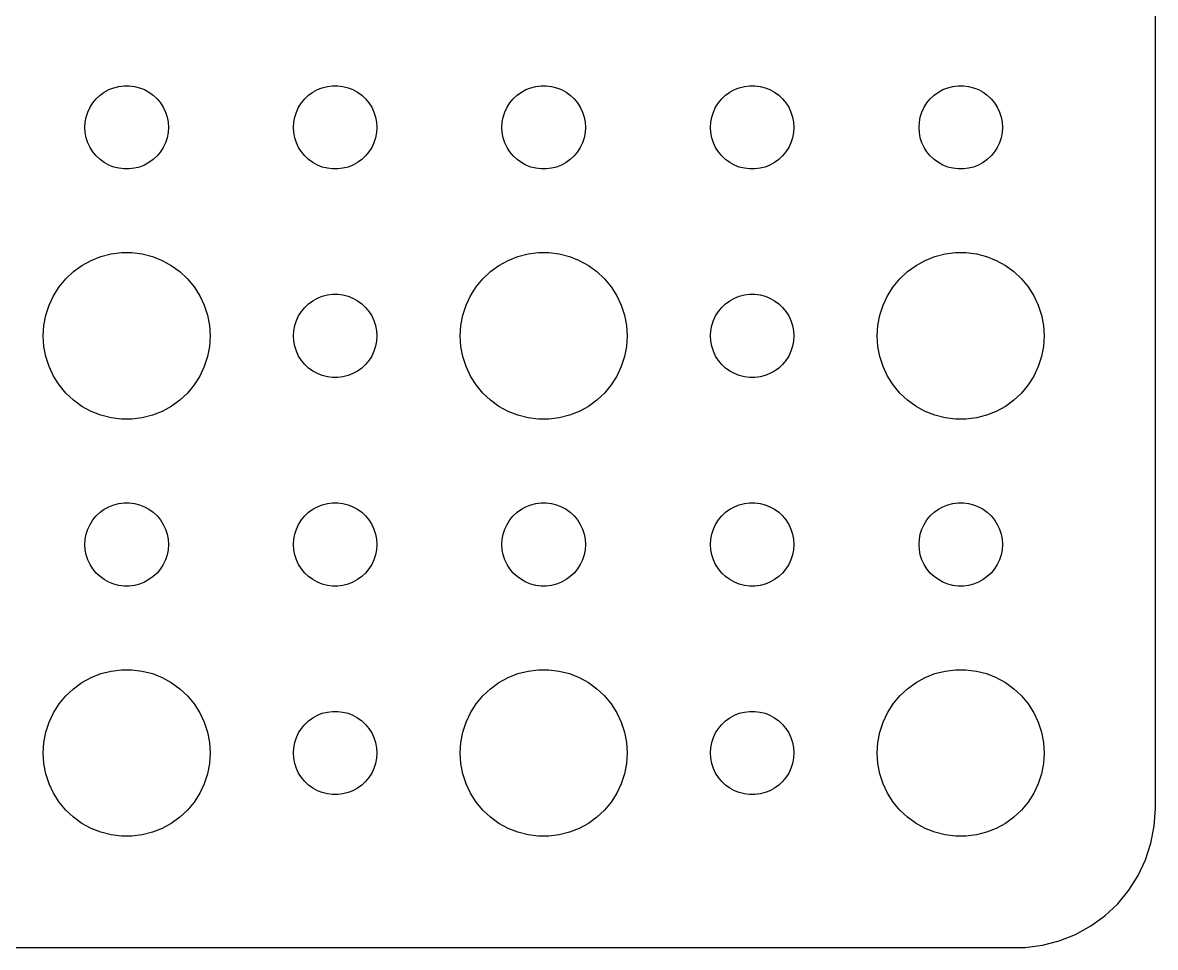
# Model space of a CAD drawing. Header units: metres. Extents: x -37 to 37, y 383 to 793.
# Drawn here: x -3.74 to 37, y 551.01 to 584.27 of the extents above; entities that cross this region are included whole.
import ezdxf

# ---------------------------------------------------------------- set-up
doc = ezdxf.new("R2010")
doc.units = ezdxf.units.M

msp = doc.modelspace()

# ---------------------------------------------------------------- linework, layer by layer
for p, q in [((37, 556), (37, 620)), ((-0.80373, 581.766), (-0.63866, 581.857)), ((-0.63866, 581.857), (-0.46352, 581.927)), ((-0.46352, 581.927), (-0.28107, 581.973)), ((-0.28107, 581.973), (-0.09418, 581.997)), ((-0.09418, 581.997), (0.09418, 581.997)), ((0.09418, 581.997), (0.28107, 581.973)), ((0.28107, 581.973), (0.46352, 581.927)), ((0.46352, 581.927), (0.63866, 581.857)), ((0.63866, 581.857), (0.80373, 581.766)), ((6.69626, 581.766), (6.86133, 581.857)), ((6.86133, 581.857), (7.03647, 581.927)), ((7.03647, 581.927), (7.21892, 581.973)), ((7.21892, 581.973), (7.40581, 581.997)), ((7.40581, 581.997), (7.59418, 581.997)), ((7.59418, 581.997), (7.78107, 581.973)), ((7.78107, 581.973), (7.96352, 581.927)), ((7.96352, 581.927), (8.13866, 581.857)), ((8.13866, 581.857), (8.30373, 581.766)), ((14.1963, 581.766), (14.3613, 581.857)), ((14.3613, 581.857), (14.5365, 581.927)), ((14.5365, 581.927), (14.7189, 581.973)), ((14.7189, 581.973), (14.9058, 581.997)), ((14.9058, 581.997), (15.0942, 581.997)), ((15.0942, 581.997), (15.2811, 581.973)), ((15.2811, 581.973), (15.4635, 581.927)), ((15.4635, 581.927), (15.6387, 581.857)), ((15.6387, 581.857), (15.8037, 581.766)), ((21.6963, 581.766), (21.8613, 581.857)), ((21.8613, 581.857), (22.0365, 581.927)), ((22.0365, 581.927), (22.2189, 581.973)), ((22.2189, 581.973), (22.4058, 581.997)), ((22.4058, 581.997), (22.5942, 581.997)), ((22.5942, 581.997), (22.7811, 581.973)), ((22.7811, 581.973), (22.9635, 581.927)), ((22.9635, 581.927), (23.1387, 581.857)), ((23.1387, 581.857), (23.3037, 581.766)), ((29.1963, 581.766), (29.3613, 581.857)), ((29.3613, 581.857), (29.5365, 581.927)), ((29.5365, 581.927), (29.7189, 581.973)), ((29.7189, 581.973), (29.9058, 581.997)), ((29.9058, 581.997), (30.0942, 581.997)), ((30.0942, 581.997), (30.2811, 581.973)), ((30.2811, 581.973), (30.4635, 581.927)), ((30.4635, 581.927), (30.6387, 581.857)), ((30.6387, 581.857), (30.8037, 581.766)), ((-1.31445, 581.223), (-1.21352, 581.382)), ((-1.21352, 581.382), (-1.09344, 581.527)), ((-1.09344, 581.527), (-0.95613, 581.656)), ((-0.95613, 581.656), (-0.80373, 581.766)), ((0.80373, 581.766), (0.95613, 581.656)), ((0.95613, 581.656), (1.09344, 581.527)), ((1.09344, 581.527), (1.21352, 581.382)), ((1.21352, 581.382), (1.31445, 581.223)), ((6.18553, 581.223), (6.28647, 581.382)), ((6.28647, 581.382), (6.40654, 581.527)), ((6.40654, 581.527), (6.54385, 581.656)), ((6.54385, 581.656), (6.69626, 581.766)), ((8.30373, 581.766), (8.45613, 581.656)), ((8.45613, 581.656), (8.59344, 581.527)), ((8.59344, 581.527), (8.71352, 581.382)), ((8.71352, 581.382), (8.81445, 581.223)), ((13.6855, 581.223), (13.7865, 581.382)), ((13.7865, 581.382), (13.9065, 581.527)), ((13.9065, 581.527), (14.0439, 581.656)), ((14.0439, 581.656), (14.1963, 581.766)), ((15.8037, 581.766), (15.9561, 581.656)), ((15.9561, 581.656), (16.0934, 581.527)), ((16.0934, 581.527), (16.2135, 581.382)), ((16.2135, 581.382), (16.3145, 581.223)), ((21.1855, 581.223), (21.2865, 581.382)), ((21.2865, 581.382), (21.4065, 581.527)), ((21.4065, 581.527), (21.5439, 581.656)), ((21.5439, 581.656), (21.6963, 581.766)), ((23.3037, 581.766), (23.4561, 581.656)), ((23.4561, 581.656), (23.5934, 581.527)), ((23.5934, 581.527), (23.7135, 581.382)), ((23.7135, 581.382), (23.8145, 581.223)), ((28.6855, 581.223), (28.7865, 581.382)), ((28.7865, 581.382), (28.9065, 581.527)), ((28.9065, 581.527), (29.0439, 581.656)), ((29.0439, 581.656), (29.1963, 581.766)), ((30.8037, 581.766), (30.9561, 581.656)), ((30.9561, 581.656), (31.0934, 581.527)), ((31.0934, 581.527), (31.2135, 581.382)), ((31.2135, 581.382), (31.3145, 581.223)), ((-1.45287, 580.873), (-1.39465, 581.052)), ((-1.39465, 581.052), (-1.31445, 581.223)), ((1.31445, 581.223), (1.39465, 581.052)), ((1.39465, 581.052), (1.45287, 580.873)), ((6.04712, 580.873), (6.10533, 581.052)), ((6.10533, 581.052), (6.18553, 581.223)), ((8.81445, 581.223), (8.89465, 581.052)), ((8.89465, 581.052), (8.95287, 580.873)), ((13.5471, 580.873), (13.6053, 581.052)), ((13.6053, 581.052), (13.6855, 581.223)), ((16.3145, 581.223), (16.3947, 581.052)), ((16.3947, 581.052), (16.4529, 580.873)), ((21.0471, 580.873), (21.1053, 581.052)), ((21.1053, 581.052), (21.1855, 581.223)), ((23.8145, 581.223), (23.8947, 581.052)), ((23.8947, 581.052), (23.9529, 580.873)), ((28.5471, 580.873), (28.6053, 581.052)), ((28.6053, 581.052), (28.6855, 581.223)), ((31.3145, 581.223), (31.3947, 581.052)), ((31.3947, 581.052), (31.4529, 580.873)), ((-1.5, 580.5), (-1.48816, 580.688)), ((-1.48816, 580.688), (-1.45287, 580.873)), ((1.45287, 580.873), (1.48816, 580.688)), ((1.48816, 580.688), (1.5, 580.5)), ((6, 580.5), (6.01183, 580.688)), ((6.01183, 580.688), (6.04712, 580.873)), ((8.95287, 580.873), (8.98816, 580.688)), ((8.98816, 580.688), (9, 580.5)), ((13.5, 580.5), (13.5118, 580.688)), ((13.5118, 580.688), (13.5471, 580.873)), ((16.4529, 580.873), (16.4882, 580.688)), ((16.4882, 580.688), (16.5, 580.5)), ((21, 580.5), (21.0118, 580.688)), ((21.0118, 580.688), (21.0471, 580.873)), ((23.9529, 580.873), (23.9882, 580.688)), ((23.9882, 580.688), (24, 580.5)), ((28.5, 580.5), (28.5118, 580.688)), ((28.5118, 580.688), (28.5471, 580.873)), ((31.4529, 580.873), (31.4882, 580.688)), ((31.4882, 580.688), (31.5, 580.5)), ((-1.48816, 580.312), (-1.5, 580.5)), ((-1.45287, 580.127), (-1.48816, 580.312)), ((1.48816, 580.312), (1.45287, 580.127)), ((1.5, 580.5), (1.48816, 580.312)), ((6.01183, 580.312), (6, 580.5)), ((6.04712, 580.127), (6.01183, 580.312)), ((8.98816, 580.312), (8.95287, 580.127)), ((9, 580.5), (8.98816, 580.312)), ((13.5118, 580.312), (13.5, 580.5)), ((13.5471, 580.127), (13.5118, 580.312)), ((16.4882, 580.312), (16.4529, 580.127)), ((16.5, 580.5), (16.4882, 580.312)), ((21.0118, 580.312), (21, 580.5)), ((21.0471, 580.127), (21.0118, 580.312)), ((23.9882, 580.312), (23.9529, 580.127)), ((24, 580.5), (23.9882, 580.312)), ((28.5118, 580.312), (28.5, 580.5)), ((28.5471, 580.127), (28.5118, 580.312)), ((31.4882, 580.312), (31.4529, 580.127)), ((31.5, 580.5), (31.4882, 580.312)), ((-1.39465, 579.948), (-1.45287, 580.127)), ((-1.31445, 579.777), (-1.39465, 579.948)), ((-1.21352, 579.618), (-1.31445, 579.777)), ((1.31445, 579.777), (1.21352, 579.618)), ((1.39465, 579.948), (1.31445, 579.777)), ((1.45287, 580.127), (1.39465, 579.948)), ((6.10533, 579.948), (6.04712, 580.127)), ((6.18553, 579.777), (6.10533, 579.948)), ((6.28647, 579.618), (6.18553, 579.777)), ((8.81445, 579.777), (8.71352, 579.618)), ((8.89465, 579.948), (8.81445, 579.777)), ((8.95287, 580.127), (8.89465, 579.948)), ((13.6053, 579.948), (13.5471, 580.127)), ((13.6855, 579.777), (13.6053, 579.948)), ((13.7865, 579.618), (13.6855, 579.777)), ((16.3145, 579.777), (16.2135, 579.618)), ((16.3947, 579.948), (16.3145, 579.777)), ((16.4529, 580.127), (16.3947, 579.948)), ((21.1053, 579.948), (21.0471, 580.127)), ((21.1855, 579.777), (21.1053, 579.948)), ((21.2865, 579.618), (21.1855, 579.777)), ((23.8145, 579.777), (23.7135, 579.618)), ((23.8947, 579.948), (23.8145, 579.777)), ((23.9529, 580.127), (23.8947, 579.948)), ((28.6053, 579.948), (28.5471, 580.127)), ((28.6855, 579.777), (28.6053, 579.948)), ((28.7865, 579.618), (28.6855, 579.777)), ((31.3145, 579.777), (31.2135, 579.618)), ((31.3947, 579.948), (31.3145, 579.777)), ((31.4529, 580.127), (31.3947, 579.948)), ((-1.09344, 579.473), (-1.21352, 579.618)), ((-0.95613, 579.344), (-1.09344, 579.473)), ((-0.80373, 579.234), (-0.95613, 579.344)), ((0.95613, 579.344), (0.80373, 579.234)), ((1.09344, 579.473), (0.95613, 579.344)), ((1.21352, 579.618), (1.09344, 579.473)), ((6.40654, 579.473), (6.28647, 579.618)), ((6.54385, 579.344), (6.40654, 579.473)), ((6.69626, 579.234), (6.54385, 579.344)), ((8.45613, 579.344), (8.30373, 579.234)), ((8.59344, 579.473), (8.45613, 579.344)), ((8.71352, 579.618), (8.59344, 579.473)), ((13.9065, 579.473), (13.7865, 579.618)), ((14.0439, 579.344), (13.9065, 579.473)), ((14.1963, 579.234), (14.0439, 579.344)), ((15.9561, 579.344), (15.8037, 579.234)), ((16.0934, 579.473), (15.9561, 579.344)), ((16.2135, 579.618), (16.0934, 579.473)), ((21.4065, 579.473), (21.2865, 579.618)), ((21.5439, 579.344), (21.4065, 579.473)), ((21.6963, 579.234), (21.5439, 579.344)), ((23.4561, 579.344), (23.3037, 579.234)), ((23.5934, 579.473), (23.4561, 579.344)), ((23.7135, 579.618), (23.5934, 579.473)), ((28.9065, 579.473), (28.7865, 579.618)), ((29.0439, 579.344), (28.9065, 579.473)), ((29.1963, 579.234), (29.0439, 579.344)), ((30.9561, 579.344), (30.8037, 579.234)), ((31.0934, 579.473), (30.9561, 579.344)), ((31.2135, 579.618), (31.0934, 579.473)), ((-0.63866, 579.143), (-0.80373, 579.234)), ((-0.46352, 579.073), (-0.63866, 579.143)), ((-0.28107, 579.027), (-0.46352, 579.073)), ((-0.09418, 579.003), (-0.28107, 579.027)), ((0.09418, 579.003), (-0.09418, 579.003)), ((0.28107, 579.027), (0.09418, 579.003)), ((0.46352, 579.073), (0.28107, 579.027)), ((0.63866, 579.143), (0.46352, 579.073)), ((0.80373, 579.234), (0.63866, 579.143)), ((6.86133, 579.143), (6.69626, 579.234)), ((7.03647, 579.073), (6.86133, 579.143)), ((7.21892, 579.027), (7.03647, 579.073)), ((7.40581, 579.003), (7.21892, 579.027)), ((7.59418, 579.003), (7.40581, 579.003)), ((7.78107, 579.027), (7.59418, 579.003)), ((7.96352, 579.073), (7.78107, 579.027)), ((8.13866, 579.143), (7.96352, 579.073)), ((8.30373, 579.234), (8.13866, 579.143)), ((14.3613, 579.143), (14.1963, 579.234)), ((14.5365, 579.073), (14.3613, 579.143)), ((14.7189, 579.027), (14.5365, 579.073)), ((14.9058, 579.003), (14.7189, 579.027)), ((15.0942, 579.003), (14.9058, 579.003)), ((15.2811, 579.027), (15.0942, 579.003)), ((15.4635, 579.073), (15.2811, 579.027)), ((15.6387, 579.143), (15.4635, 579.073)), ((15.8037, 579.234), (15.6387, 579.143)), ((21.8613, 579.143), (21.6963, 579.234)), ((22.0365, 579.073), (21.8613, 579.143)), ((22.2189, 579.027), (22.0365, 579.073)), ((22.4058, 579.003), (22.2189, 579.027)), ((22.5942, 579.003), (22.4058, 579.003)), ((22.7811, 579.027), (22.5942, 579.003)), ((22.9635, 579.073), (22.7811, 579.027)), ((23.1387, 579.143), (22.9635, 579.073)), ((23.3037, 579.234), (23.1387, 579.143)), ((29.3613, 579.143), (29.1963, 579.234)), ((29.5365, 579.073), (29.3613, 579.143)), ((29.7189, 579.027), (29.5365, 579.073)), ((29.9058, 579.003), (29.7189, 579.027)), ((30.0942, 579.003), (29.9058, 579.003)), ((30.2811, 579.027), (30.0942, 579.003)), ((30.4635, 579.073), (30.2811, 579.027)), ((30.6387, 579.143), (30.4635, 579.073)), ((30.8037, 579.234), (30.6387, 579.143)), ((-1.60747, 575.533), (-1.27733, 575.714)), ((-1.27733, 575.714), (-0.92705, 575.853)), ((-0.92705, 575.853), (-0.56213, 575.947)), ((-0.56213, 575.947), (-0.18837, 575.994)), ((-0.18837, 575.994), (0.18837, 575.994)), ((0.18837, 575.994), (0.56213, 575.947)), ((0.56213, 575.947), (0.92705, 575.853)), ((0.92705, 575.853), (1.27733, 575.714)), ((1.27733, 575.714), (1.60747, 575.533)), ((13.3925, 575.533), (13.7227, 575.714)), ((13.7227, 575.714), (14.0729, 575.853)), ((14.0729, 575.853), (14.4379, 575.947)), ((14.4379, 575.947), (14.8116, 575.994)), ((14.8116, 575.994), (15.1884, 575.994)), ((15.1884, 575.994), (15.5621, 575.947)), ((15.5621, 575.947), (15.927, 575.853)), ((15.927, 575.853), (16.2773, 575.714)), ((16.2773, 575.714), (16.6075, 575.533)), ((28.3925, 575.533), (28.7227, 575.714)), ((28.7227, 575.714), (29.0729, 575.853)), ((29.0729, 575.853), (29.4379, 575.947)), ((29.4379, 575.947), (29.8116, 575.994)), ((29.8116, 575.994), (30.1884, 575.994)), ((30.1884, 575.994), (30.5621, 575.947)), ((30.5621, 575.947), (30.927, 575.853)), ((30.927, 575.853), (31.2773, 575.714)), ((31.2773, 575.714), (31.6075, 575.533)), ((-2.1869, 575.054), (-1.91226, 575.312)), ((-1.91226, 575.312), (-1.60747, 575.533)), ((1.60747, 575.533), (1.91226, 575.312)), ((1.91226, 575.312), (2.1869, 575.054)), ((12.8131, 575.054), (13.0877, 575.312)), ((13.0877, 575.312), (13.3925, 575.533)), ((16.6075, 575.533), (16.9123, 575.312)), ((16.9123, 575.312), (17.1869, 575.054)), ((27.8131, 575.054), (28.0877, 575.312)), ((28.0877, 575.312), (28.3925, 575.533)), ((31.6075, 575.533), (31.9123, 575.312)), ((31.9123, 575.312), (32.1869, 575.054)), ((-2.42705, 574.763), (-2.1869, 575.054)), ((2.1869, 575.054), (2.42705, 574.763)), ((12.5729, 574.763), (12.8131, 575.054)), ((17.1869, 575.054), (17.427, 574.763)), ((27.5729, 574.763), (27.8131, 575.054)), ((32.1869, 575.054), (32.427, 574.763)), ((-2.78932, 574.104), (-2.62891, 574.445)), ((-2.62891, 574.445), (-2.42705, 574.763)), ((2.42705, 574.763), (2.62891, 574.445)), ((2.62891, 574.445), (2.78932, 574.104)), ((7.03647, 574.427), (7.21892, 574.473)), ((7.21892, 574.473), (7.40581, 574.497)), ((7.40581, 574.497), (7.59418, 574.497)), ((7.59418, 574.497), (7.78107, 574.473)), ((7.78107, 574.473), (7.96352, 574.427)), ((12.2107, 574.104), (12.3711, 574.445)), ((12.3711, 574.445), (12.5729, 574.763)), ((17.427, 574.763), (17.6289, 574.445)), ((17.6289, 574.445), (17.7893, 574.104)), ((22.0365, 574.427), (22.2189, 574.473)), ((22.2189, 574.473), (22.4058, 574.497)), ((22.4058, 574.497), (22.5942, 574.497)), ((22.5942, 574.497), (22.7811, 574.473)), ((22.7811, 574.473), (22.9635, 574.427)), ((27.2107, 574.104), (27.3711, 574.445)), ((27.3711, 574.445), (27.5729, 574.763)), ((32.427, 574.763), (32.6289, 574.445)), ((32.6289, 574.445), (32.7893, 574.104)), ((-2.90575, 573.746), (-2.78932, 574.104)), ((2.78932, 574.104), (2.90575, 573.746)), ((6.28647, 573.882), (6.40654, 574.027)), ((6.40654, 574.027), (6.54385, 574.156)), ((6.54385, 574.156), (6.69626, 574.266)), ((6.69626, 574.266), (6.86133, 574.357)), ((6.86133, 574.357), (7.03647, 574.427)), ((7.96352, 574.427), (8.13866, 574.357)), ((8.13866, 574.357), (8.30373, 574.266)), ((8.30373, 574.266), (8.45613, 574.156)), ((8.45613, 574.156), (8.59344, 574.027)), ((8.59344, 574.027), (8.71352, 573.882)), ((12.0942, 573.746), (12.2107, 574.104)), ((17.7893, 574.104), (17.9057, 573.746)), ((21.2865, 573.882), (21.4065, 574.027)), ((21.4065, 574.027), (21.5439, 574.156)), ((21.5439, 574.156), (21.6963, 574.266)), ((21.6963, 574.266), (21.8613, 574.357)), ((21.8613, 574.357), (22.0365, 574.427)), ((22.9635, 574.427), (23.1387, 574.357)), ((23.1387, 574.357), (23.3037, 574.266)), ((23.3037, 574.266), (23.4561, 574.156)), ((23.4561, 574.156), (23.5934, 574.027)), ((23.5934, 574.027), (23.7135, 573.882)), ((27.0942, 573.746), (27.2107, 574.104)), ((32.7893, 574.104), (32.9057, 573.746)), ((-2.97633, 573.376), (-2.90575, 573.746)), ((2.90575, 573.746), (2.97633, 573.376)), ((6.10533, 573.552), (6.18553, 573.723)), ((6.18553, 573.723), (6.28647, 573.882)), ((8.71352, 573.882), (8.81445, 573.723)), ((8.81445, 573.723), (8.89465, 573.552)), ((12.0237, 573.376), (12.0942, 573.746)), ((17.9057, 573.746), (17.9763, 573.376)), ((21.1053, 573.552), (21.1855, 573.723)), ((21.1855, 573.723), (21.2865, 573.882)), ((23.7135, 573.882), (23.8145, 573.723)), ((23.8145, 573.723), (23.8947, 573.552)), ((27.0237, 573.376), (27.0942, 573.746)), ((32.9057, 573.746), (32.9763, 573.376)), ((-3, 573), (-2.97633, 573.376)), ((2.97633, 573.376), (3, 573)), ((6.01183, 573.188), (6.04712, 573.373)), ((6.04712, 573.373), (6.10533, 573.552)), ((8.89465, 573.552), (8.95287, 573.373)), ((8.95287, 573.373), (8.98816, 573.188)), ((12, 573), (12.0237, 573.376)), ((17.9763, 573.376), (18, 573)), ((21.0118, 573.188), (21.0471, 573.373)), ((21.0471, 573.373), (21.1053, 573.552)), ((23.8947, 573.552), (23.9529, 573.373)), ((23.9529, 573.373), (23.9882, 573.188)), ((27, 573), (27.0237, 573.376)), ((32.9763, 573.376), (33, 573)), ((-2.97633, 572.624), (-3, 573)), ((3, 573), (2.97633, 572.624)), ((6, 573), (6.01183, 573.188)), ((6.01183, 572.812), (6, 573)), ((6.04712, 572.627), (6.01183, 572.812)), ((8.98816, 572.812), (8.95287, 572.627)), ((8.98816, 573.188), (9, 573)), ((9, 573), (8.98816, 572.812)), ((12.0237, 572.624), (12, 573)), ((18, 573), (17.9763, 572.624)), ((21, 573), (21.0118, 573.188)), ((21.0118, 572.812), (21, 573)), ((21.0471, 572.627), (21.0118, 572.812)), ((23.9882, 572.812), (23.9529, 572.627)), ((23.9882, 573.188), (24, 573)), ((24, 573), (23.9882, 572.812)), ((27.0237, 572.624), (27, 573)), ((33, 573), (32.9763, 572.624)), ((-2.90575, 572.254), (-2.97633, 572.624)), ((2.97633, 572.624), (2.90575, 572.254)), ((6.10533, 572.448), (6.04712, 572.627)), ((6.18553, 572.277), (6.10533, 572.448)), ((8.89465, 572.448), (8.81445, 572.277)), ((8.95287, 572.627), (8.89465, 572.448)), ((12.0942, 572.254), (12.0237, 572.624)), ((17.9763, 572.624), (17.9057, 572.254)), ((21.1053, 572.448), (21.0471, 572.627)), ((21.1855, 572.277), (21.1053, 572.448)), ((23.8947, 572.448), (23.8145, 572.277)), ((23.9529, 572.627), (23.8947, 572.448)), ((27.0942, 572.254), (27.0237, 572.624)), ((32.9763, 572.624), (32.9057, 572.254)), ((-2.78932, 571.896), (-2.90575, 572.254)), ((2.90575, 572.254), (2.78932, 571.896)), ((6.28647, 572.118), (6.18553, 572.277)), ((6.40654, 571.973), (6.28647, 572.118)), ((8.71352, 572.118), (8.59344, 571.973)), ((8.81445, 572.277), (8.71352, 572.118)), ((12.2107, 571.896), (12.0942, 572.254)), ((17.9057, 572.254), (17.7893, 571.896)), ((21.2865, 572.118), (21.1855, 572.277)), ((21.4065, 571.973), (21.2865, 572.118)), ((23.7135, 572.118), (23.5934, 571.973)), ((23.8145, 572.277), (23.7135, 572.118)), ((27.2107, 571.896), (27.0942, 572.254)), ((32.9057, 572.254), (32.7893, 571.896)), ((-2.62891, 571.555), (-2.78932, 571.896)), ((2.78932, 571.896), (2.62891, 571.555)), ((6.54385, 571.844), (6.40654, 571.973)), ((6.69626, 571.734), (6.54385, 571.844)), ((6.86133, 571.643), (6.69626, 571.734)), ((7.03647, 571.573), (6.86133, 571.643)), ((8.13866, 571.643), (7.96352, 571.573)), ((8.30373, 571.734), (8.13866, 571.643)), ((8.45613, 571.844), (8.30373, 571.734)), ((8.59344, 571.973), (8.45613, 571.844)), ((12.3711, 571.555), (12.2107, 571.896)), ((17.7893, 571.896), (17.6289, 571.555)), ((21.5439, 571.844), (21.4065, 571.973)), ((21.6963, 571.734), (21.5439, 571.844)), ((21.8613, 571.643), (21.6963, 571.734)), ((22.0365, 571.573), (21.8613, 571.643)), ((23.1387, 571.643), (22.9635, 571.573)), ((23.3037, 571.734), (23.1387, 571.643)), ((23.4561, 571.844), (23.3037, 571.734)), ((23.5934, 571.973), (23.4561, 571.844)), ((27.3711, 571.555), (27.2107, 571.896)), ((32.7893, 571.896), (32.6289, 571.555)), ((-2.42705, 571.237), (-2.62891, 571.555)), ((-2.1869, 570.946), (-2.42705, 571.237)), ((2.42705, 571.237), (2.1869, 570.946)), ((2.62891, 571.555), (2.42705, 571.237)), ((7.21892, 571.527), (7.03647, 571.573)), ((7.40581, 571.503), (7.21892, 571.527)), ((7.59418, 571.503), (7.40581, 571.503)), ((7.78107, 571.527), (7.59418, 571.503)), ((7.96352, 571.573), (7.78107, 571.527)), ((12.5729, 571.237), (12.3711, 571.555)), ((12.8131, 570.946), (12.5729, 571.237)), ((17.427, 571.237), (17.1869, 570.946)), ((17.6289, 571.555), (17.427, 571.237)), ((22.2189, 571.527), (22.0365, 571.573)), ((22.4058, 571.503), (22.2189, 571.527)), ((22.5942, 571.503), (22.4058, 571.503)), ((22.7811, 571.527), (22.5942, 571.503)), ((22.9635, 571.573), (22.7811, 571.527)), ((27.5729, 571.237), (27.3711, 571.555)), ((27.8131, 570.946), (27.5729, 571.237)), ((32.427, 571.237), (32.1869, 570.946)), ((32.6289, 571.555), (32.427, 571.237)), ((-1.91226, 570.688), (-2.1869, 570.946)), ((2.1869, 570.946), (1.91226, 570.688)), ((13.0877, 570.688), (12.8131, 570.946)), ((17.1869, 570.946), (16.9123, 570.688)), ((28.0877, 570.688), (27.8131, 570.946)), ((32.1869, 570.946), (31.9123, 570.688)), ((-1.60747, 570.467), (-1.91226, 570.688)), ((-1.27733, 570.286), (-1.60747, 570.467)), ((1.60747, 570.467), (1.27733, 570.286)), ((1.91226, 570.688), (1.60747, 570.467)), ((13.3925, 570.467), (13.0877, 570.688)), ((13.7227, 570.286), (13.3925, 570.467)), ((16.6075, 570.467), (16.2773, 570.286)), ((16.9123, 570.688), (16.6075, 570.467)), ((28.3925, 570.467), (28.0877, 570.688)), ((28.7227, 570.286), (28.3925, 570.467)), ((31.6075, 570.467), (31.2773, 570.286)), ((31.9123, 570.688), (31.6075, 570.467)), ((-0.92705, 570.147), (-1.27733, 570.286)), ((-0.56213, 570.053), (-0.92705, 570.147)), ((-0.18837, 570.006), (-0.56213, 570.053)), ((0.18837, 570.006), (-0.18837, 570.006)), ((0.56213, 570.053), (0.18837, 570.006)), ((0.92705, 570.147), (0.56213, 570.053)), ((1.27733, 570.286), (0.92705, 570.147)), ((14.0729, 570.147), (13.7227, 570.286)), ((14.4379, 570.053), (14.0729, 570.147)), ((14.8116, 570.006), (14.4379, 570.053)), ((15.1884, 570.006), (14.8116, 570.006)), ((15.5621, 570.053), (15.1884, 570.006)), ((15.927, 570.147), (15.5621, 570.053)), ((16.2773, 570.286), (15.927, 570.147)), ((29.0729, 570.147), (28.7227, 570.286)), ((29.4379, 570.053), (29.0729, 570.147)), ((29.8116, 570.006), (29.4379, 570.053)), ((30.1884, 570.006), (29.8116, 570.006)), ((30.5621, 570.053), (30.1884, 570.006)), ((30.927, 570.147), (30.5621, 570.053)), ((31.2773, 570.286), (30.927, 570.147)), ((-0.95613, 566.656), (-0.80373, 566.766)), ((-0.80373, 566.766), (-0.63866, 566.857)), ((-0.63866, 566.857), (-0.46352, 566.927)), ((-0.46352, 566.927), (-0.28107, 566.973)), ((-0.28107, 566.973), (-0.09418, 566.997)), ((-0.09418, 566.997), (0.09418, 566.997)), ((0.09418, 566.997), (0.28107, 566.973)), ((0.28107, 566.973), (0.46352, 566.927)), ((0.46352, 566.927), (0.63866, 566.857)), ((0.63866, 566.857), (0.80373, 566.766)), ((0.80373, 566.766), (0.95613, 566.656)), ((6.54385, 566.656), (6.69626, 566.766)), ((6.69626, 566.766), (6.86133, 566.857)), ((6.86133, 566.857), (7.03647, 566.927)), ((7.03647, 566.927), (7.21892, 566.973)), ((7.21892, 566.973), (7.40581, 566.997)), ((7.40581, 566.997), (7.59418, 566.997)), ((7.59418, 566.997), (7.78107, 566.973)), ((7.78107, 566.973), (7.96352, 566.927)), ((7.96352, 566.927), (8.13866, 566.857)), ((8.13866, 566.857), (8.30373, 566.766)), ((8.30373, 566.766), (8.45613, 566.656)), ((14.0439, 566.656), (14.1963, 566.766)), ((14.1963, 566.766), (14.3613, 566.857)), ((14.3613, 566.857), (14.5365, 566.927)), ((14.5365, 566.927), (14.7189, 566.973)), ((14.7189, 566.973), (14.9058, 566.997)), ((14.9058, 566.997), (15.0942, 566.997)), ((15.0942, 566.997), (15.2811, 566.973)), ((15.2811, 566.973), (15.4635, 566.927)), ((15.4635, 566.927), (15.6387, 566.857)), ((15.6387, 566.857), (15.8037, 566.766)), ((15.8037, 566.766), (15.9561, 566.656)), ((21.5439, 566.656), (21.6963, 566.766)), ((21.6963, 566.766), (21.8613, 566.857)), ((21.8613, 566.857), (22.0365, 566.927)), ((22.0365, 566.927), (22.2189, 566.973)), ((22.2189, 566.973), (22.4058, 566.997)), ((22.4058, 566.997), (22.5942, 566.997)), ((22.5942, 566.997), (22.7811, 566.973)), ((22.7811, 566.973), (22.9635, 566.927)), ((22.9635, 566.927), (23.1387, 566.857)), ((23.1387, 566.857), (23.3037, 566.766)), ((23.3037, 566.766), (23.4561, 566.656)), ((29.0439, 566.656), (29.1963, 566.766)), ((29.1963, 566.766), (29.3613, 566.857)), ((29.3613, 566.857), (29.5365, 566.927)), ((29.5365, 566.927), (29.7189, 566.973)), ((29.7189, 566.973), (29.9058, 566.997)), ((29.9058, 566.997), (30.0942, 566.997)), ((30.0942, 566.997), (30.2811, 566.973)), ((30.2811, 566.973), (30.4635, 566.927)), ((30.4635, 566.927), (30.6387, 566.857)), ((30.6387, 566.857), (30.8037, 566.766)), ((30.8037, 566.766), (30.9561, 566.656)), ((-1.31445, 566.223), (-1.21352, 566.382)), ((-1.21352, 566.382), (-1.09344, 566.527)), ((-1.09344, 566.527), (-0.95613, 566.656)), ((0.95613, 566.656), (1.09344, 566.527)), ((1.09344, 566.527), (1.21352, 566.382)), ((1.21352, 566.382), (1.31445, 566.223)), ((6.18553, 566.223), (6.28647, 566.382)), ((6.28647, 566.382), (6.40654, 566.527)), ((6.40654, 566.527), (6.54385, 566.656)), ((8.45613, 566.656), (8.59344, 566.527)), ((8.59344, 566.527), (8.71352, 566.382)), ((8.71352, 566.382), (8.81445, 566.223)), ((13.6855, 566.223), (13.7865, 566.382)), ((13.7865, 566.382), (13.9065, 566.527)), ((13.9065, 566.527), (14.0439, 566.656)), ((15.9561, 566.656), (16.0934, 566.527)), ((16.0934, 566.527), (16.2135, 566.382)), ((16.2135, 566.382), (16.3145, 566.223)), ((21.1855, 566.223), (21.2865, 566.382)), ((21.2865, 566.382), (21.4065, 566.527)), ((21.4065, 566.527), (21.5439, 566.656)), ((23.4561, 566.656), (23.5934, 566.527)), ((23.5934, 566.527), (23.7135, 566.382)), ((23.7135, 566.382), (23.8145, 566.223)), ((28.6855, 566.223), (28.7865, 566.382)), ((28.7865, 566.382), (28.9065, 566.527)), ((28.9065, 566.527), (29.0439, 566.656)), ((30.9561, 566.656), (31.0934, 566.527)), ((31.0934, 566.527), (31.2135, 566.382)), ((31.2135, 566.382), (31.3145, 566.223)), ((-1.45287, 565.873), (-1.39465, 566.052)), ((-1.39465, 566.052), (-1.31445, 566.223)), ((1.31445, 566.223), (1.39465, 566.052)), ((1.39465, 566.052), (1.45287, 565.873)), ((6.04712, 565.873), (6.10533, 566.052)), ((6.10533, 566.052), (6.18553, 566.223)), ((8.81445, 566.223), (8.89465, 566.052)), ((8.89465, 566.052), (8.95287, 565.873)), ((13.5471, 565.873), (13.6053, 566.052)), ((13.6053, 566.052), (13.6855, 566.223)), ((16.3145, 566.223), (16.3947, 566.052)), ((16.3947, 566.052), (16.4529, 565.873)), ((21.0471, 565.873), (21.1053, 566.052)), ((21.1053, 566.052), (21.1855, 566.223)), ((23.8145, 566.223), (23.8947, 566.052)), ((23.8947, 566.052), (23.9529, 565.873)), ((28.5471, 565.873), (28.6053, 566.052)), ((28.6053, 566.052), (28.6855, 566.223)), ((31.3145, 566.223), (31.3947, 566.052)), ((31.3947, 566.052), (31.4529, 565.873)), ((-1.5, 565.5), (-1.48816, 565.688)), ((-1.48816, 565.312), (-1.5, 565.5)), ((-1.48816, 565.688), (-1.45287, 565.873)), ((1.45287, 565.873), (1.48816, 565.688)), ((1.48816, 565.688), (1.5, 565.5)), ((1.5, 565.5), (1.48816, 565.312)), ((6, 565.5), (6.01183, 565.688)), ((6.01183, 565.312), (6, 565.5)), ((6.01183, 565.688), (6.04712, 565.873)), ((8.95287, 565.873), (8.98816, 565.688)), ((8.98816, 565.688), (9, 565.5)), ((9, 565.5), (8.98816, 565.312)), ((13.5, 565.5), (13.5118, 565.688)), ((13.5118, 565.312), (13.5, 565.5)), ((13.5118, 565.688), (13.5471, 565.873)), ((16.4529, 565.873), (16.4882, 565.688)), ((16.4882, 565.688), (16.5, 565.5)), ((16.5, 565.5), (16.4882, 565.312)), ((21, 565.5), (21.0118, 565.688)), ((21.0118, 565.312), (21, 565.5)), ((21.0118, 565.688), (21.0471, 565.873)), ((23.9529, 565.873), (23.9882, 565.688)), ((23.9882, 565.688), (24, 565.5)), ((24, 565.5), (23.9882, 565.312)), ((28.5, 565.5), (28.5118, 565.688)), ((28.5118, 565.312), (28.5, 565.5)), ((28.5118, 565.688), (28.5471, 565.873)), ((31.4529, 565.873), (31.4882, 565.688)), ((31.4882, 565.688), (31.5, 565.5)), ((31.5, 565.5), (31.4882, 565.312)), ((-1.45287, 565.127), (-1.48816, 565.312)), ((-1.39465, 564.948), (-1.45287, 565.127)), ((1.45287, 565.127), (1.39465, 564.948)), ((1.48816, 565.312), (1.45287, 565.127)), ((6.04712, 565.127), (6.01183, 565.312)), ((6.10533, 564.948), (6.04712, 565.127)), ((8.95287, 565.127), (8.89465, 564.948)), ((8.98816, 565.312), (8.95287, 565.127)), ((13.5471, 565.127), (13.5118, 565.312)), ((13.6053, 564.948), (13.5471, 565.127)), ((16.4529, 565.127), (16.3947, 564.948)), ((16.4882, 565.312), (16.4529, 565.127)), ((21.0471, 565.127), (21.0118, 565.312)), ((21.1053, 564.948), (21.0471, 565.127)), ((23.9529, 565.127), (23.8947, 564.948)), ((23.9882, 565.312), (23.9529, 565.127)), ((28.5471, 565.127), (28.5118, 565.312)), ((28.6053, 564.948), (28.5471, 565.127)), ((31.4529, 565.127), (31.3947, 564.948)), ((31.4882, 565.312), (31.4529, 565.127)), ((-1.31445, 564.777), (-1.39465, 564.948)), ((-1.21352, 564.618), (-1.31445, 564.777)), ((1.31445, 564.777), (1.21352, 564.618)), ((1.39465, 564.948), (1.31445, 564.777)), ((6.18553, 564.777), (6.10533, 564.948)), ((6.28647, 564.618), (6.18553, 564.777)), ((8.81445, 564.777), (8.71352, 564.618)), ((8.89465, 564.948), (8.81445, 564.777)), ((13.6855, 564.777), (13.6053, 564.948)), ((13.7865, 564.618), (13.6855, 564.777)), ((16.3145, 564.777), (16.2135, 564.618)), ((16.3947, 564.948), (16.3145, 564.777)), ((21.1855, 564.777), (21.1053, 564.948)), ((21.2865, 564.618), (21.1855, 564.777)), ((23.8145, 564.777), (23.7135, 564.618)), ((23.8947, 564.948), (23.8145, 564.777)), ((28.6855, 564.777), (28.6053, 564.948)), ((28.7865, 564.618), (28.6855, 564.777)), ((31.3145, 564.777), (31.2135, 564.618)), ((31.3947, 564.948), (31.3145, 564.777)), ((-1.09344, 564.473), (-1.21352, 564.618)), ((-0.95613, 564.344), (-1.09344, 564.473)), ((-0.80373, 564.234), (-0.95613, 564.344)), ((0.95613, 564.344), (0.80373, 564.234)), ((1.09344, 564.473), (0.95613, 564.344)), ((1.21352, 564.618), (1.09344, 564.473)), ((6.40654, 564.473), (6.28647, 564.618)), ((6.54385, 564.344), (6.40654, 564.473)), ((6.69626, 564.234), (6.54385, 564.344)), ((8.45613, 564.344), (8.30373, 564.234)), ((8.59344, 564.473), (8.45613, 564.344)), ((8.71352, 564.618), (8.59344, 564.473)), ((13.9065, 564.473), (13.7865, 564.618)), ((14.0439, 564.344), (13.9065, 564.473)), ((14.1963, 564.234), (14.0439, 564.344)), ((15.9561, 564.344), (15.8037, 564.234)), ((16.0934, 564.473), (15.9561, 564.344)), ((16.2135, 564.618), (16.0934, 564.473)), ((21.4065, 564.473), (21.2865, 564.618)), ((21.5439, 564.344), (21.4065, 564.473)), ((21.6963, 564.234), (21.5439, 564.344)), ((23.4561, 564.344), (23.3037, 564.234)), ((23.5934, 564.473), (23.4561, 564.344)), ((23.7135, 564.618), (23.5934, 564.473)), ((28.9065, 564.473), (28.7865, 564.618)), ((29.0439, 564.344), (28.9065, 564.473)), ((29.1963, 564.234), (29.0439, 564.344)), ((30.9561, 564.344), (30.8037, 564.234)), ((31.0934, 564.473), (30.9561, 564.344)), ((31.2135, 564.618), (31.0934, 564.473)), ((-0.63866, 564.143), (-0.80373, 564.234)), ((-0.46352, 564.073), (-0.63866, 564.143)), ((-0.28107, 564.027), (-0.46352, 564.073)), ((-0.09418, 564.003), (-0.28107, 564.027)), ((0.09418, 564.003), (-0.09418, 564.003)), ((0.28107, 564.027), (0.09418, 564.003)), ((0.46352, 564.073), (0.28107, 564.027)), ((0.63866, 564.143), (0.46352, 564.073)), ((0.80373, 564.234), (0.63866, 564.143)), ((6.86133, 564.143), (6.69626, 564.234)), ((7.03647, 564.073), (6.86133, 564.143)), ((7.21892, 564.027), (7.03647, 564.073)), ((7.40581, 564.003), (7.21892, 564.027)), ((7.59418, 564.003), (7.40581, 564.003)), ((7.78107, 564.027), (7.59418, 564.003)), ((7.96352, 564.073), (7.78107, 564.027)), ((8.13866, 564.143), (7.96352, 564.073)), ((8.30373, 564.234), (8.13866, 564.143)), ((14.3613, 564.143), (14.1963, 564.234)), ((14.5365, 564.073), (14.3613, 564.143)), ((14.7189, 564.027), (14.5365, 564.073)), ((14.9058, 564.003), (14.7189, 564.027)), ((15.0942, 564.003), (14.9058, 564.003)), ((15.2811, 564.027), (15.0942, 564.003)), ((15.4635, 564.073), (15.2811, 564.027)), ((15.6387, 564.143), (15.4635, 564.073)), ((15.8037, 564.234), (15.6387, 564.143)), ((21.8613, 564.143), (21.6963, 564.234)), ((22.0365, 564.073), (21.8613, 564.143)), ((22.2189, 564.027), (22.0365, 564.073)), ((22.4058, 564.003), (22.2189, 564.027)), ((22.5942, 564.003), (22.4058, 564.003)), ((22.7811, 564.027), (22.5942, 564.003)), ((22.9635, 564.073), (22.7811, 564.027)), ((23.1387, 564.143), (22.9635, 564.073)), ((23.3037, 564.234), (23.1387, 564.143)), ((29.3613, 564.143), (29.1963, 564.234)), ((29.5365, 564.073), (29.3613, 564.143)), ((29.7189, 564.027), (29.5365, 564.073)), ((29.9058, 564.003), (29.7189, 564.027)), ((30.0942, 564.003), (29.9058, 564.003)), ((30.2811, 564.027), (30.0942, 564.003)), ((30.4635, 564.073), (30.2811, 564.027)), ((30.6387, 564.143), (30.4635, 564.073)), ((30.8037, 564.234), (30.6387, 564.143)), ((-0.56213, 560.947), (-0.18837, 560.994)), ((-0.18837, 560.994), (0.18837, 560.994)), ((0.18837, 560.994), (0.56213, 560.947)), ((14.4379, 560.947), (14.8116, 560.994)), ((14.8116, 560.994), (15.1884, 560.994)), ((15.1884, 560.994), (15.5621, 560.947)), ((29.4379, 560.947), (29.8116, 560.994)), ((29.8116, 560.994), (30.1884, 560.994)), ((30.1884, 560.994), (30.5621, 560.947)), ((-1.60747, 560.533), (-1.27733, 560.714)), ((-1.27733, 560.714), (-0.92705, 560.853)), ((-0.92705, 560.853), (-0.56213, 560.947)), ((0.56213, 560.947), (0.92705, 560.853)), ((0.92705, 560.853), (1.27733, 560.714)), ((1.27733, 560.714), (1.60747, 560.533)), ((13.3925, 560.533), (13.7227, 560.714)), ((13.7227, 560.714), (14.0729, 560.853)), ((14.0729, 560.853), (14.4379, 560.947)), ((15.5621, 560.947), (15.927, 560.853)), ((15.927, 560.853), (16.2773, 560.714)), ((16.2773, 560.714), (16.6075, 560.533)), ((28.3925, 560.533), (28.7227, 560.714)), ((28.7227, 560.714), (29.0729, 560.853)), ((29.0729, 560.853), (29.4379, 560.947)), ((30.5621, 560.947), (30.927, 560.853)), ((30.927, 560.853), (31.2773, 560.714)), ((31.2773, 560.714), (31.6075, 560.533)), ((-2.1869, 560.054), (-1.91226, 560.312)), ((-1.91226, 560.312), (-1.60747, 560.533)), ((1.60747, 560.533), (1.91226, 560.312)), ((1.91226, 560.312), (2.1869, 560.054)), ((12.8131, 560.054), (13.0877, 560.312)), ((13.0877, 560.312), (13.3925, 560.533)), ((16.6075, 560.533), (16.9123, 560.312)), ((16.9123, 560.312), (17.1869, 560.054)), ((27.8131, 560.054), (28.0877, 560.312)), ((28.0877, 560.312), (28.3925, 560.533)), ((31.6075, 560.533), (31.9123, 560.312)), ((31.9123, 560.312), (32.1869, 560.054)), ((-2.42705, 559.763), (-2.1869, 560.054)), ((2.1869, 560.054), (2.42705, 559.763)), ((12.5729, 559.763), (12.8131, 560.054)), ((17.1869, 560.054), (17.427, 559.763)), ((27.5729, 559.763), (27.8131, 560.054)), ((32.1869, 560.054), (32.427, 559.763)), ((-2.78932, 559.104), (-2.62891, 559.445)), ((-2.62891, 559.445), (-2.42705, 559.763)), ((2.42705, 559.763), (2.62891, 559.445)), ((2.62891, 559.445), (2.78932, 559.104)), ((6.86133, 559.357), (7.03647, 559.427)), ((7.03647, 559.427), (7.21892, 559.473)), ((7.21892, 559.473), (7.40581, 559.497)), ((7.40581, 559.497), (7.59418, 559.497)), ((7.59418, 559.497), (7.78107, 559.473)), ((7.78107, 559.473), (7.96352, 559.427)), ((7.96352, 559.427), (8.13866, 559.357)), ((12.2107, 559.104), (12.3711, 559.445)), ((12.3711, 559.445), (12.5729, 559.763)), ((17.427, 559.763), (17.6289, 559.445)), ((17.6289, 559.445), (17.7893, 559.104)), ((21.8613, 559.357), (22.0365, 559.427)), ((22.0365, 559.427), (22.2189, 559.473)), ((22.2189, 559.473), (22.4058, 559.497)), ((22.4058, 559.497), (22.5942, 559.497)), ((22.5942, 559.497), (22.7811, 559.473)), ((22.7811, 559.473), (22.9635, 559.427)), ((22.9635, 559.427), (23.1387, 559.357)), ((27.2107, 559.104), (27.3711, 559.445)), ((27.3711, 559.445), (27.5729, 559.763)), ((32.427, 559.763), (32.6289, 559.445)), ((32.6289, 559.445), (32.7893, 559.104)), ((-2.90575, 558.746), (-2.78932, 559.104)), ((2.78932, 559.104), (2.90575, 558.746)), ((6.28647, 558.882), (6.40654, 559.027)), ((6.40654, 559.027), (6.54385, 559.156)), ((6.54385, 559.156), (6.69626, 559.266)), ((6.69626, 559.266), (6.86133, 559.357)), ((8.13866, 559.357), (8.30373, 559.266)), ((8.30373, 559.266), (8.45613, 559.156)), ((8.45613, 559.156), (8.59344, 559.027)), ((8.59344, 559.027), (8.71352, 558.882)), ((12.0942, 558.746), (12.2107, 559.104)), ((17.7893, 559.104), (17.9057, 558.746)), ((21.2865, 558.882), (21.4065, 559.027)), ((21.4065, 559.027), (21.5439, 559.156)), ((21.5439, 559.156), (21.6963, 559.266)), ((21.6963, 559.266), (21.8613, 559.357)), ((23.1387, 559.357), (23.3037, 559.266)), ((23.3037, 559.266), (23.4561, 559.156)), ((23.4561, 559.156), (23.5934, 559.027)), ((23.5934, 559.027), (23.7135, 558.882)), ((27.0942, 558.746), (27.2107, 559.104)), ((32.7893, 559.104), (32.9057, 558.746)), ((-2.97633, 558.376), (-2.90575, 558.746)), ((2.90575, 558.746), (2.97633, 558.376)), ((6.04712, 558.373), (6.10533, 558.552)), ((6.10533, 558.552), (6.18553, 558.723)), ((6.18553, 558.723), (6.28647, 558.882)), ((8.71352, 558.882), (8.81445, 558.723)), ((8.81445, 558.723), (8.89465, 558.552)), ((8.89465, 558.552), (8.95287, 558.373)), ((12.0237, 558.376), (12.0942, 558.746)), ((17.9057, 558.746), (17.9763, 558.376)), ((21.0471, 558.373), (21.1053, 558.552)), ((21.1053, 558.552), (21.1855, 558.723)), ((21.1855, 558.723), (21.2865, 558.882)), ((23.7135, 558.882), (23.8145, 558.723)), ((23.8145, 558.723), (23.8947, 558.552)), ((23.8947, 558.552), (23.9529, 558.373)), ((27.0237, 558.376), (27.0942, 558.746)), ((32.9057, 558.746), (32.9763, 558.376)), ((-3, 558), (-2.97633, 558.376)), ((2.97633, 558.376), (3, 558)), ((6, 558), (6.01183, 558.188)), ((6.01183, 558.188), (6.04712, 558.373)), ((8.95287, 558.373), (8.98816, 558.188)), ((8.98816, 558.188), (9, 558)), ((12, 558), (12.0237, 558.376)), ((17.9763, 558.376), (18, 558)), ((21, 558), (21.0118, 558.188)), ((21.0118, 558.188), (21.0471, 558.373)), ((23.9529, 558.373), (23.9882, 558.188)), ((23.9882, 558.188), (24, 558)), ((27, 558), (27.0237, 558.376)), ((32.9763, 558.376), (33, 558)), ((-2.97633, 557.624), (-3, 558)), ((3, 558), (2.97633, 557.624)), ((6.01183, 557.812), (6, 558)), ((6.04712, 557.627), (6.01183, 557.812)), ((8.98816, 557.812), (8.95287, 557.627)), ((9, 558), (8.98816, 557.812)), ((12.0237, 557.624), (12, 558)), ((18, 558), (17.9763, 557.624)), ((21.0118, 557.812), (21, 558)), ((21.0471, 557.627), (21.0118, 557.812)), ((23.9882, 557.812), (23.9529, 557.627)), ((24, 558), (23.9882, 557.812)), ((27.0237, 557.624), (27, 558)), ((33, 558), (32.9763, 557.624)), ((-2.90575, 557.254), (-2.97633, 557.624)), ((2.97633, 557.624), (2.90575, 557.254)), ((6.10533, 557.448), (6.04712, 557.627)), ((6.18553, 557.277), (6.10533, 557.448)), ((8.89465, 557.448), (8.81445, 557.277)), ((8.95287, 557.627), (8.89465, 557.448)), ((12.0942, 557.254), (12.0237, 557.624)), ((17.9763, 557.624), (17.9057, 557.254)), ((21.1053, 557.448), (21.0471, 557.627)), ((21.1855, 557.277), (21.1053, 557.448)), ((23.8947, 557.448), (23.8145, 557.277)), ((23.9529, 557.627), (23.8947, 557.448)), ((27.0942, 557.254), (27.0237, 557.624)), ((32.9763, 557.624), (32.9057, 557.254)), ((-2.78932, 556.896), (-2.90575, 557.254)), ((2.90575, 557.254), (2.78932, 556.896)), ((6.28647, 557.118), (6.18553, 557.277)), ((6.40654, 556.973), (6.28647, 557.118)), ((6.54385, 556.844), (6.40654, 556.973)), ((8.59344, 556.973), (8.45613, 556.844)), ((8.71352, 557.118), (8.59344, 556.973)), ((8.81445, 557.277), (8.71352, 557.118)), ((12.2107, 556.896), (12.0942, 557.254)), ((17.9057, 557.254), (17.7893, 556.896)), ((21.2865, 557.118), (21.1855, 557.277)), ((21.4065, 556.973), (21.2865, 557.118)), ((21.5439, 556.844), (21.4065, 556.973)), ((23.5934, 556.973), (23.4561, 556.844)), ((23.7135, 557.118), (23.5934, 556.973)), ((23.8145, 557.277), (23.7135, 557.118)), ((27.2107, 556.896), (27.0942, 557.254)), ((32.9057, 557.254), (32.7893, 556.896)), ((-2.62891, 556.555), (-2.78932, 556.896)), ((-2.42705, 556.237), (-2.62891, 556.555)), ((2.62891, 556.555), (2.42705, 556.237)), ((2.78932, 556.896), (2.62891, 556.555)), ((6.69626, 556.734), (6.54385, 556.844)), ((6.86133, 556.643), (6.69626, 556.734)), ((7.03647, 556.573), (6.86133, 556.643)), ((7.21892, 556.527), (7.03647, 556.573)), ((7.40581, 556.503), (7.21892, 556.527)), ((7.78107, 556.527), (7.59418, 556.503)), ((7.96352, 556.573), (7.78107, 556.527)), ((8.13866, 556.643), (7.96352, 556.573)), ((8.30373, 556.734), (8.13866, 556.643)), ((8.45613, 556.844), (8.30373, 556.734)), ((12.3711, 556.555), (12.2107, 556.896)), ((12.5729, 556.237), (12.3711, 556.555)), ((17.6289, 556.555), (17.427, 556.237)), ((17.7893, 556.896), (17.6289, 556.555)), ((21.6963, 556.734), (21.5439, 556.844)), ((21.8613, 556.643), (21.6963, 556.734)), ((22.0365, 556.573), (21.8613, 556.643)), ((22.2189, 556.527), (22.0365, 556.573)), ((22.4058, 556.503), (22.2189, 556.527)), ((22.7811, 556.527), (22.5942, 556.503)), ((22.9635, 556.573), (22.7811, 556.527)), ((23.1387, 556.643), (22.9635, 556.573)), ((23.3037, 556.734), (23.1387, 556.643)), ((23.4561, 556.844), (23.3037, 556.734)), ((27.3711, 556.555), (27.2107, 556.896)), ((27.5729, 556.237), (27.3711, 556.555)), ((32.6289, 556.555), (32.427, 556.237)), ((32.7893, 556.896), (32.6289, 556.555)), ((-2.1869, 555.946), (-2.42705, 556.237)), ((2.42705, 556.237), (2.1869, 555.946)), ((7.59418, 556.503), (7.40581, 556.503)), ((12.8131, 555.946), (12.5729, 556.237)), ((17.427, 556.237), (17.1869, 555.946)), ((22.5942, 556.503), (22.4058, 556.503)), ((27.8131, 555.946), (27.5729, 556.237)), ((32.427, 556.237), (32.1869, 555.946)), ((-1.91226, 555.688), (-2.1869, 555.946)), ((2.1869, 555.946), (1.91226, 555.688)), ((13.0877, 555.688), (12.8131, 555.946)), ((17.1869, 555.946), (16.9123, 555.688)), ((28.0877, 555.688), (27.8131, 555.946)), ((32.1869, 555.946), (31.9123, 555.688)), ((36.9606, 555.373), (37, 556)), ((-1.60747, 555.467), (-1.91226, 555.688)), ((-1.27733, 555.286), (-1.60747, 555.467)), ((1.60747, 555.467), (1.27733, 555.286)), ((1.91226, 555.688), (1.60747, 555.467)), ((13.3925, 555.467), (13.0877, 555.688)), ((13.7227, 555.286), (13.3925, 555.467)), ((16.6075, 555.467), (16.2773, 555.286)), ((16.9123, 555.688), (16.6075, 555.467)), ((28.3925, 555.467), (28.0877, 555.688)), ((28.7227, 555.286), (28.3925, 555.467)), ((31.6075, 555.467), (31.2773, 555.286)), ((31.9123, 555.688), (31.6075, 555.467)), ((36.8429, 554.757), (36.9606, 555.373)), ((-0.92705, 555.147), (-1.27733, 555.286)), ((-0.56213, 555.053), (-0.92705, 555.147)), ((-0.18837, 555.006), (-0.56213, 555.053)), ((0.18837, 555.006), (-0.18837, 555.006)), ((0.56213, 555.053), (0.18837, 555.006)), ((0.92705, 555.147), (0.56213, 555.053)), ((1.27733, 555.286), (0.92705, 555.147)), ((14.0729, 555.147), (13.7227, 555.286)), ((14.4379, 555.053), (14.0729, 555.147)), ((14.8116, 555.006), (14.4379, 555.053)), ((15.1884, 555.006), (14.8116, 555.006)), ((15.5621, 555.053), (15.1884, 555.006)), ((15.927, 555.147), (15.5621, 555.053)), ((16.2773, 555.286), (15.927, 555.147)), ((29.0729, 555.147), (28.7227, 555.286)), ((29.4379, 555.053), (29.0729, 555.147)), ((29.8116, 555.006), (29.4379, 555.053)), ((30.1884, 555.006), (29.8116, 555.006)), ((30.5621, 555.053), (30.1884, 555.006)), ((30.927, 555.147), (30.5621, 555.053)), ((31.2773, 555.286), (30.927, 555.147)), ((36.6489, 554.159), (36.8429, 554.757)), ((36.3815, 553.591), (36.6489, 554.159)), ((36.0451, 553.061), (36.3815, 553.591)), ((35.6448, 552.577), (36.0451, 553.061)), ((35.1871, 552.147), (35.6448, 552.577)), ((34.6791, 551.778), (35.1871, 552.147)), ((34.1289, 551.476), (34.6791, 551.778)), ((32.9369, 551.089), (33.5451, 551.245)), ((33.5451, 551.245), (34.1289, 551.476)), ((-32.3139, 551.01), (32.3139, 551.01)), ((32.3139, 551.01), (32.9369, 551.089))]:
    msp.add_line(p, q)

doc.saveas('drawing.dxf')
